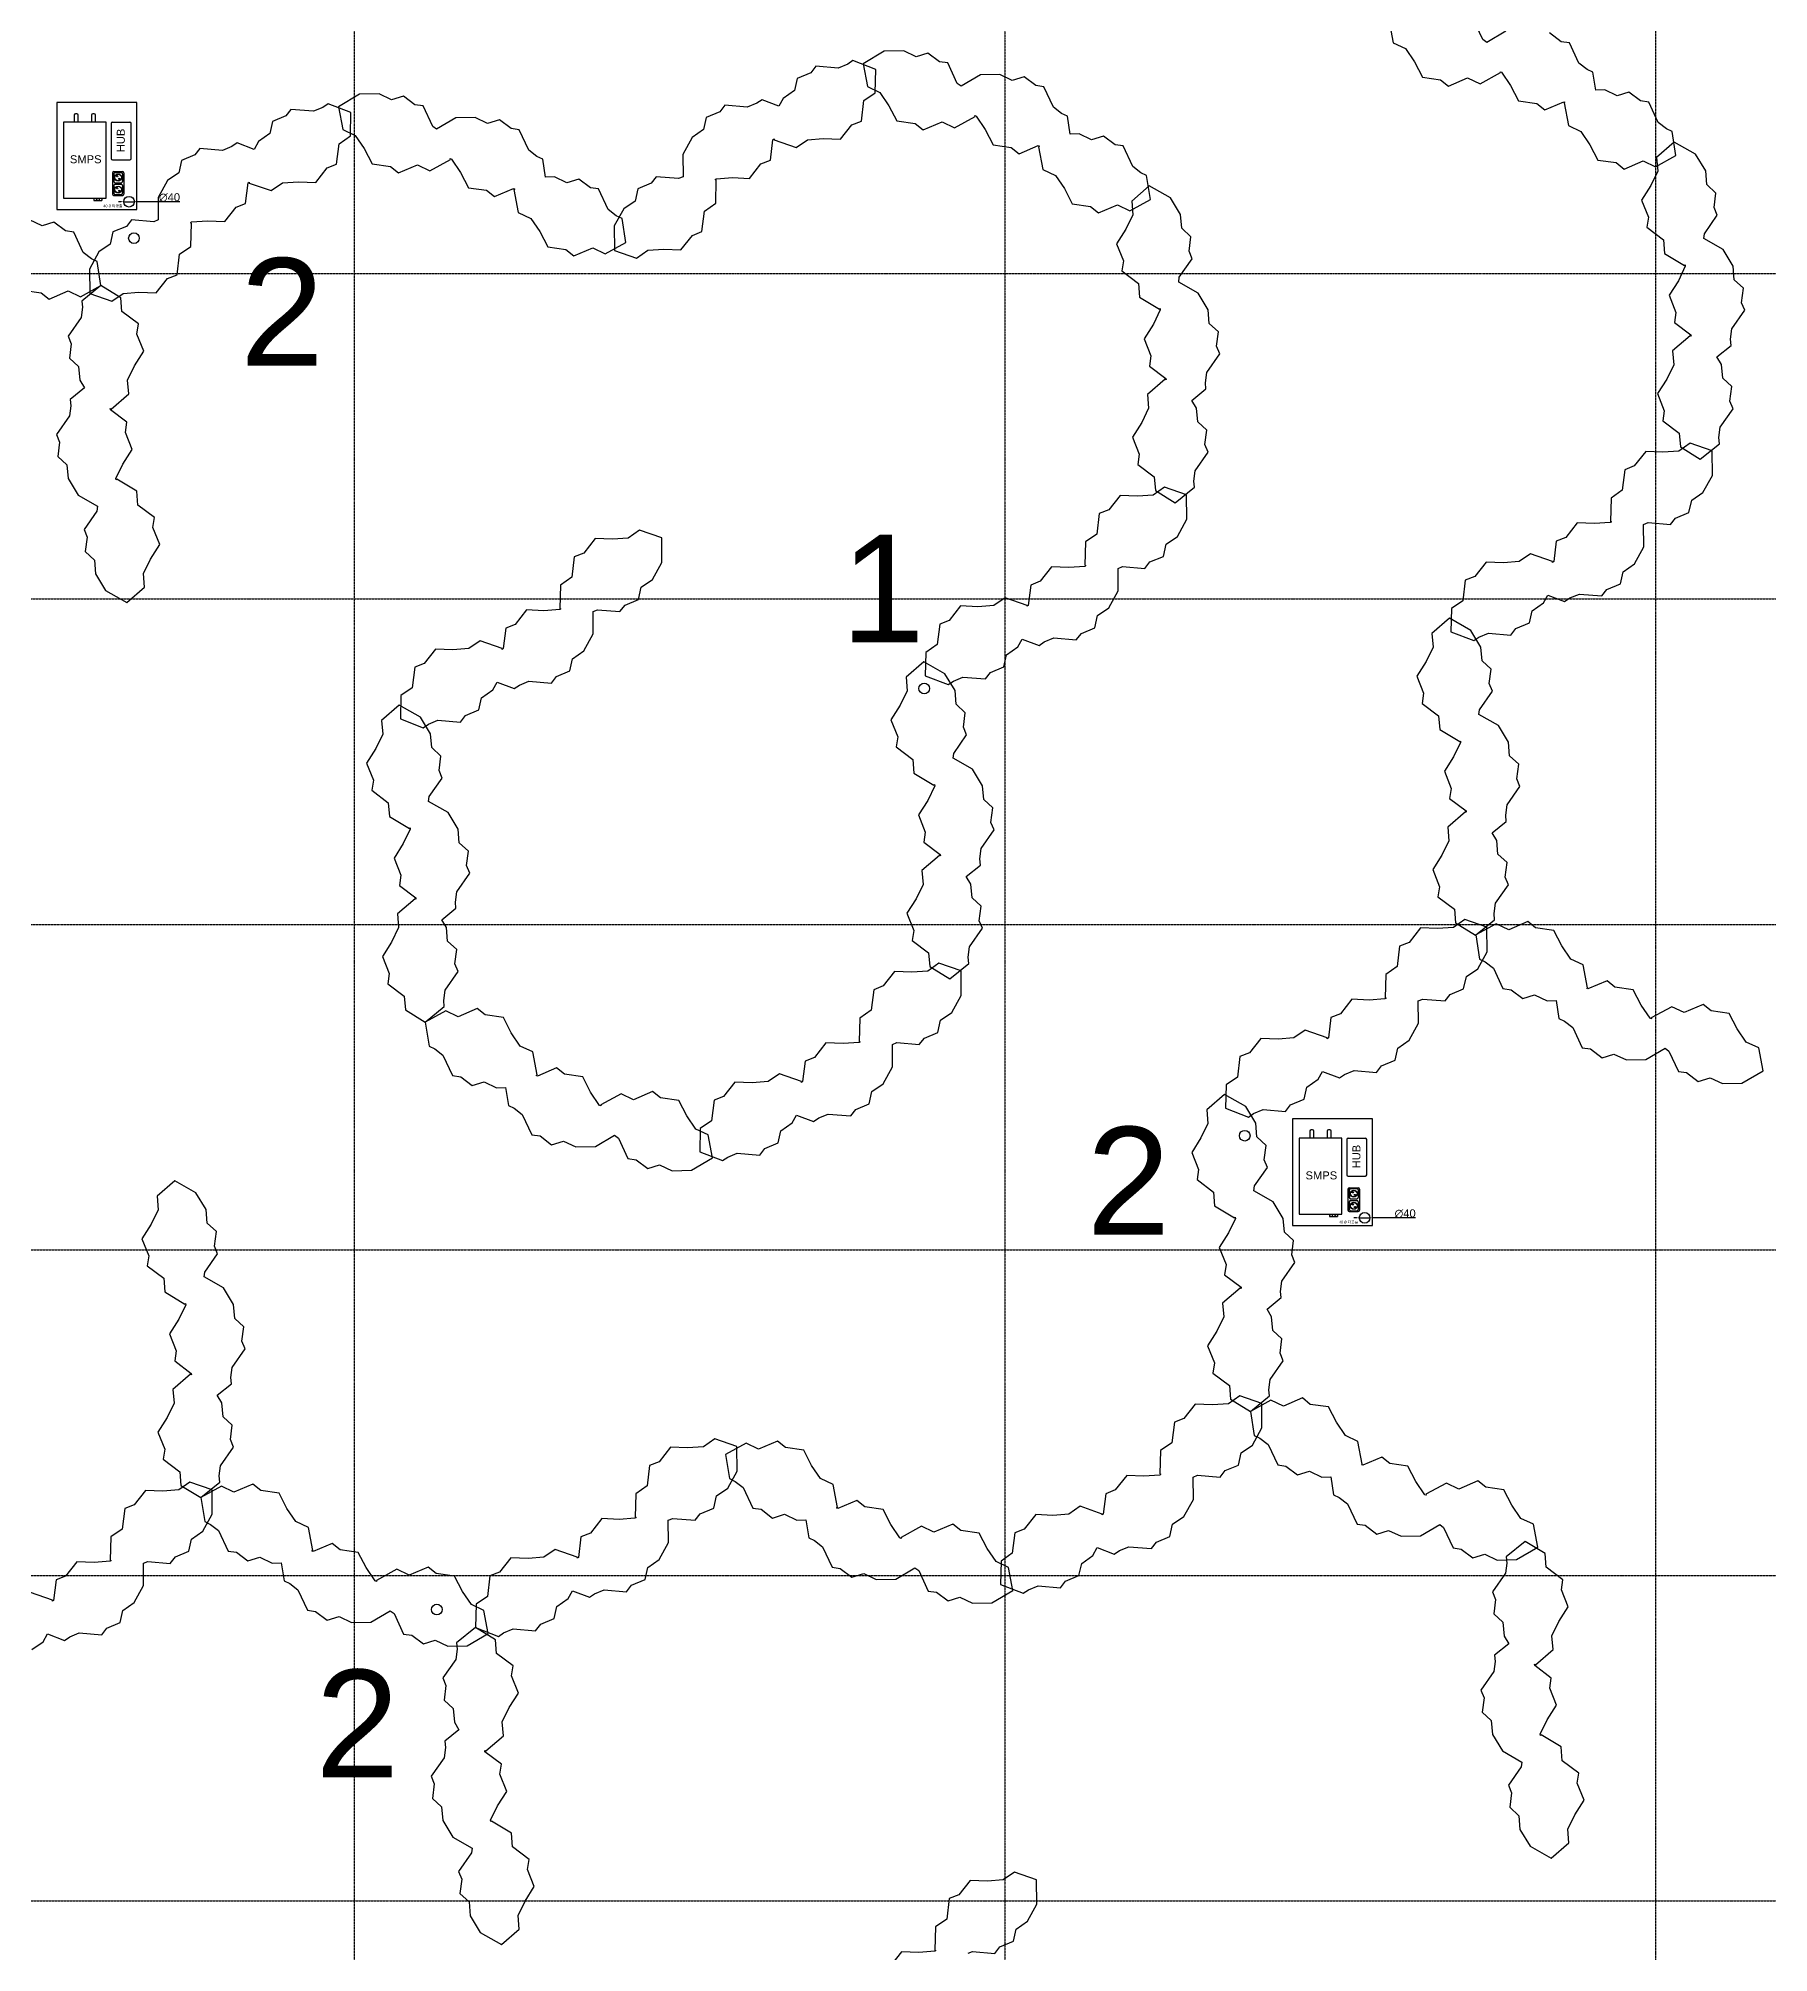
# Model space of a CAD drawing. Header units: millimetres. Extents: x -9372 to 300256, y -58520 to 166772.
# Drawn here: x 6375 to 12863, y -38935 to -31759 of the extents above; entities that cross this region are included whole.
import ezdxf

# ---------------------------------------------------------------- set-up
doc = ezdxf.new("R2010")
doc.units = ezdxf.units.MM
doc.linetypes.add('HIDDEN2', pattern=[0.1875, 0.125, -0.0625])
for name, color, linetype in [('2-몰탈', 9, 'Continuous'), ('Power_06', 6, 'Continuous'), ('Power_11', 11, 'Continuous'), ('Power_12', 12, 'Continuous'), ('SMPS 박스', 7, 'Continuous'), ('타공홀', 1, 'Continuous')]:
    doc.layers.add(name, color=color, linetype=linetype)
doc.styles.get("Standard").update_dxf_attribs({"font": 'ARIAL.TTF'})
doc.dimstyles.new('ARTware', dxfattribs={"dimtxt": 30, "dimasz": 10, "dimexe": 1.25, "dimexo": 10, "dimtad": 1, "dimtxsty": 'Standard', "dimcen": 2.5, "dimclrt": 1, "dimadec": 0, "dimazin": 0, "dimtfac": 1, "dimtmove": 0, "dimatfit": 3, "dimfxl": 1, "dimarcsym": 0})

# ---------------------------------------------------------------- blocks, each defined once
blk = doc.blocks.new('*D6')
at = {"layer": 'Defpoints', "color": 0}
for p in [(-626.1, 14915.9), (-586.1, 14915.9)]:
    blk.add_point(p, dxfattribs=at)
at = {"layer": 'SMPS 박스', "color": 0, "lineweight": -2}
for p, q in [((-636.1, 14915.9), (-646.1, 14915.9)), ((-626.1, 14915.9), (-586.1, 14915.9)), ((-415.6, 14915.8), (-576.1, 14915.9))]:
    blk.add_line(p, q, dxfattribs=at)
at = {"layer": 'SMPS 박스', "color": 0}
for points in [[(-636.1, 14917.5), (-636.1, 14914.2), (-626.1, 14915.9)], [(-576.1, 14917.5), (-576.1, 14914.2), (-586.1, 14915.9)]]:
    blk.add_solid(points, dxfattribs=at)
at = {"layer": 'SMPS 박스', "color": 1, "insert": (-454.3, 14931.7), "char_height": 30, "attachment_point": 5, "rotation": 359.97452}
blk.add_mtext('∅40', dxfattribs=at)
blk = doc.blocks.new('마루바닥')
at = {"layer": '2-몰탈', "color": 1, "linetype": 'HIDDEN2', "ltscale": 3}
for p, q in [((96094.21663, 36693.39483), (96094.21663, 6016.92431)), ((98534.21663, 36693.39483), (98534.21663, 5843.37918)), ((100974.21663, 30328.6852), (100974.21663, 7044.33115)), ((89775.30599, 21788.6852), (120494.21663, 21788.6852)), ((89659.44762, 20568.6852), (121639.95628, 20568.6852)), ((89543.58925, 19348.6852), (120395.29751, 19348.6852)), ((89427.73088, 18128.6852), (119150.63875, 18128.6852)), ((89311.8725, 16908.6852), (107621.06807, 16908.6852)), ((89196.01413, 15688.6852), (106799.00119, 15688.6852))]:
    blk.add_line(p, q, dxfattribs=at)
blk = doc.blocks.new('SMPS 박스')
at = {"layer": 'SMPS 박스'}
for p, q in [((-668.286, 15214.107), (-603.459, 15214.107)), ((-673.286, 15209.107), (-673.286, 15077.259)), ((-598.459, 15077.259), (-598.459, 15209.107)), ((-668.286, 15072.259), (-603.459, 15072.259)), ((-668.588, 15023.482), (-668.588, 14944.543)), ((-663.588, 15028.482), (-630.403, 15028.482)), ((-663.588, 15020.482), (-663.588, 14992.013)), ((-658.588, 15025.482), (-635.403, 15025.482)), ((-630.403, 15020.482), (-630.403, 14992.013)), ((-625.403, 15023.482), (-625.403, 14944.543)), ((-737.842, 14929.539), (-737.842, 14920.447)), ((-737.842, 14929.539), (-707.842, 14929.539)), ((-727.842, 14929.539), (-727.842, 14920.447)), ((-717.842, 14929.539), (-717.842, 14920.447)), ((-707.842, 14929.539), (-707.842, 14920.447)), ((-663.588, 14976.013), (-663.588, 14947.543)), ((-663.588, 14939.543), (-630.403, 14939.543)), ((-658.588, 14987.013), (-635.403, 14987.013)), ((-658.588, 14981.013), (-635.403, 14981.013)), ((-658.588, 14942.543), (-635.403, 14942.543)), ((-630.403, 14976.013), (-630.403, 14947.543)), ((-737.842, 14920.447), (-707.842, 14920.447))]:
    blk.add_line(p, q, dxfattribs=at)
for points in [[(-877.107, 15287.055), (-877.107, 14887.055), (-577.107, 14887.055), (-577.107, 15287.055)], [(-851.49, 15214.539), (-851.49, 14929.539), (-691.49, 14929.539), (-691.49, 15214.539)]]:
    blk.add_lwpolyline(points, close=True, dxfattribs=at)
for points in [[(-804.954, 15246.593), (-802.478, 15246.593, -0.41421356), (-797.478, 15241.593), (-797.478, 15214.539), (-809.954, 15214.539), (-809.954, 15241.593, -0.41421356)], [(-737.724, 15246.593, -0.41421356), (-732.724, 15241.593), (-732.724, 15214.539), (-745.2, 15214.539), (-745.2, 15241.593, -0.41421356), (-740.2, 15246.593)]]:
    blk.add_lwpolyline(points, format="xyb", close=True, dxfattribs=at)
for centre, radius in [((-646.995, 15006.247), 13.266), ((-646.995, 15006.247), 12.266), ((-650.719, 15011.255), 2.279), ((-642.593, 15001.46), 2.279), ((-646.995, 14961.162), 13.266), ((-646.995, 14961.162), 12.266), ((-650.719, 14966.17), 2.279), ((-642.593, 14956.375), 2.279)]:
    blk.add_circle(centre, radius, dxfattribs=at)
at = {"layer": 'SMPS 박스', "color": 5}
blk.add_circle((-606.083, 14915.866), 20, dxfattribs=at)
at = {"layer": 'SMPS 박스'}
for centre, start, end in [((-668.286, 15209.107), 90, 180), ((-603.459, 15209.107), 0, 90), ((-668.286, 15077.259), 180, 270), ((-603.459, 15077.259), 270, 0), ((-663.588, 15023.482), 90, 180), ((-658.588, 15020.482), 90, 180), ((-635.403, 15020.482), 0, 90), ((-630.403, 15023.482), 0, 90), ((-663.588, 14944.543), 180, 270), ((-658.588, 14992.013), 180, 270), ((-658.588, 14976.013), 90, 180), ((-658.588, 14947.543), 180, 270), ((-635.403, 14992.013), 270, 0), ((-635.403, 14976.013), 0, 90), ((-635.403, 14947.543), 270, 0), ((-630.403, 14944.543), 270, 0)]:
    blk.add_arc(centre, 5, start, end, dxfattribs=at)
at = {"layer": 'SMPS 박스', "insert": (-652.063, 15101.222), "char_height": 30, "width": 7.09247, "attachment_point": 1, "rotation": 90}
blk.add_mtext('HUB', dxfattribs=at)
at = {"layer": 'SMPS 박스', "attachment_point": 1}
for s, insert, char_height, width in [('SMPS', (-827.79, 15089.919), 30, 7.09247), ('L', (-733.529, 14926.015), 2.5, 7.09247), ('N', (-723.529, 14926.015), 2.5, 7.09247), ('FG', (-714.981, 14926.015), 2.5, 7.09247), ('{\\C5;40 \\fISOCPEUR|b0|i0|c0|p34;%%C\\fArial|b0|i0|c0|p34; \\fGulim|b0|i0|c129|p50;타공홀}', (-702.386, 14904.943), 10, 131.77072)]:
    blk.add_mtext(s, dxfattribs=dict(at, insert=insert, char_height=char_height, width=width))
at = {"layer": 'SMPS 박스'}
dim = blk.add_diameter_dim_2p(p1=(-626.083, 14915.875), p2=(-586.083, 14915.857), dimstyle='ARTware', dxfattribs=at)
dim.commit()
dim.dimension.update_dxf_attribs({"geometry": '*D6', "text_midpoint": (-454.277, 14915.798), "dimtype": 131})

msp = doc.modelspace()

# ---------------------------------------------------------------- linework, layer by layer
at = {"layer": 'Power_06'}
for points in [[(9425.4, -32083), (9460.9, -32069), (9470.4, -31992.1), (9512.8, -31962.8), (9514.9, -31875.3), (9429.3, -31842.3), (9409.8, -31855.8), (9374, -31870.5), (9289.8, -31863.3), (9270.9, -31887.8), (9220.5, -31908.8), (9210.2, -31954.4), (9167.9, -31983.7), (9151.6, -32013.2), (9088.3, -31988.8), (9068.8, -32002.3), (9032.9, -32017), (8948.7, -32009.8), (8929.8, -32034.3), (8879.4, -32055.4), (8869.2, -32100.9), (8826.8, -32130.3), (8791.6, -32194.2), (8792.3, -32277.9), (8775.7, -32284.7), (8691.5, -32277.5), (8672.6, -32302), (8622.2, -32323), (8612, -32368.6), (8569.6, -32397.9), (8534.4, -32461.8), (8535.2, -32553.5), (8617.8, -32582.3), (8660.2, -32553), (8719.8, -32548.5), (8784.4, -32551.3), (8827.1, -32497.2), (8862.6, -32483.2), (8872.1, -32406.3), (8914.5, -32376.9), (8916.6, -32289.5), (8913.2, -32288.2), (8917.4, -32285.3), (8977, -32280.9), (9041.6, -32283.6), (9084.3, -32229.5), (9119.9, -32215.5), (9129.3, -32138.6), (9133.4, -32135.7), (9133.5, -32139.4), (9216.1, -32168.1), (9258.5, -32138.8), (9318.1, -32134.4), (9382.7, -32137.1)], [(10320.1, -32389.4), (10349.9, -32413.2), (10421.3, -32382.9), (10467.9, -32405), (10544.7, -32363.1), (10530.5, -32272.5), (10509.1, -32262.3), (10478.4, -32238.7), (10442.5, -32162.1), (10411.8, -32158), (10368.4, -32124.9), (10323.9, -32138.8), (10277.3, -32116.8), (10243.6, -32117.4), (10233.1, -32050.4), (10211.6, -32040.2), (10181, -32016.6), (10145.1, -31940), (10114.4, -31935.9), (10071, -31902.8), (10026.4, -31916.7), (9979.8, -31894.6), (9906.9, -31896.1), (9834.8, -31938.6), (9820.6, -31927.6), (9784.7, -31851.1), (9754, -31847), (9710.6, -31813.9), (9666, -31827.8), (9619.4, -31805.7), (9546.5, -31807.2), (9467.4, -31853.7), (9483.8, -31939.7), (9530.4, -31961.7), (9564.1, -32011.1), (9594, -32068.4), (9662.3, -32078.4), (9692.1, -32102.2), (9763.4, -32071.9), (9810, -32093.9), (9886.9, -32052), (9886.3, -32048.5), (9890.8, -32050.6), (9924.5, -32100), (9954.4, -32157.4), (10022.7, -32167.3), (10052.5, -32191.1), (10123.9, -32160.8), (10128.4, -32162.9), (10125.3, -32164.8), (10141.7, -32250.7), (10188.3, -32272.7), (10221.9, -32322.2), (10251.8, -32379.5)], [(7457.6, -32244.6), (7493.1, -32230.6), (7502.5, -32153.7), (7544.9, -32124.4), (7547.1, -32036.9), (7461.5, -32003.9), (7442, -32017.4), (7406.2, -32032.1), (7322, -32024.9), (7303.1, -32049.4), (7252.7, -32070.5), (7242.4, -32116), (7200, -32145.4), (7183.8, -32174.9), (7120.4, -32150.4), (7100.9, -32163.9), (7065.1, -32178.6), (6980.9, -32171.4), (6962, -32196), (6911.6, -32217), (6901.3, -32262.5), (6859, -32291.9), (6823.8, -32355.8), (6824.5, -32439.5), (6807.9, -32446.3), (6723.7, -32439.1), (6704.8, -32463.6), (6654.4, -32484.6), (6644.1, -32530.2), (6601.7, -32559.5), (6566.5, -32623.5), (6567.3, -32715.2), (6650, -32743.9), (6692.3, -32714.6), (6752, -32710.2), (6816.6, -32712.9), (6859.3, -32658.8), (6894.8, -32644.8), (6904.2, -32567.9), (6946.6, -32538.5), (6948.8, -32451.1), (6945.4, -32449.8), (6949.5, -32446.9), (7009.2, -32442.5), (7073.8, -32445.2), (7116.5, -32391.1), (7152, -32377.2), (7161.5, -32300.2), (7165.6, -32297.4), (7165.6, -32301), (7248.2, -32329.7), (7290.6, -32300.4), (7350.2, -32296), (7414.9, -32298.7)], [(8353, -32550.5), (8382.8, -32574.3), (8454.1, -32544), (8500.7, -32566.1), (8577.6, -32524.2), (8563.4, -32433.6), (8541.9, -32423.5), (8511.3, -32399.8), (8475.4, -32323.3), (8444.7, -32319.1), (8401.3, -32286), (8356.7, -32299.9), (8310.1, -32277.9), (8276.4, -32278.6), (8266, -32211.5), (8244.5, -32201.3), (8213.8, -32177.7), (8178, -32101.1), (8147.3, -32097), (8103.9, -32063.9), (8059.3, -32077.8), (8012.7, -32055.8), (7939.7, -32057.2), (7867.6, -32099.7), (7853.4, -32088.8), (7817.6, -32012.2), (7786.9, -32008.1), (7743.5, -31975), (7698.9, -31988.9), (7652.3, -31966.8), (7579.3, -31968.3), (7500.3, -32014.9), (7516.7, -32100.8), (7563.3, -32122.8), (7597, -32172.2), (7626.9, -32229.6), (7695.1, -32239.5), (7725, -32263.3), (7796.3, -32233), (7842.9, -32255), (7919.7, -32213.2), (7919.2, -32209.6), (7923.7, -32211.7), (7957.4, -32261.1), (7987.3, -32318.5), (8055.5, -32328.4), (8085.4, -32352.2), (8156.7, -32321.9), (8161.3, -32324.1), (8158.1, -32325.9), (8174.5, -32411.8), (8221.1, -32433.9), (8254.8, -32483.3), (8284.7, -32540.6)], [(10502.9, -33318), (10497.2, -33355.7), (10559.1, -33402.4), (10563.3, -33453.7), (10638, -33499.3), (10709.4, -33441.7), (10707.4, -33418.1), (10712.6, -33379.7), (10760.9, -33310.4), (10749.1, -33281.7), (10756.1, -33227.6), (10721.8, -33195.9), (10717.6, -33144.6), (10700.2, -33115.7), (10753, -33073.1), (10751.1, -33049.5), (10756.2, -33011.1), (10804.6, -32941.7), (10792.8, -32913.1), (10799.8, -32858.9), (10765.5, -32827.3), (10761.2, -32775.9), (10723.5, -32713.5), (10650.6, -32672.3), (10653, -32654.5), (10701.4, -32585.1), (10689.6, -32556.5), (10696.6, -32502.4), (10662.3, -32470.7), (10658, -32419.3), (10620.3, -32356.9), (10540.5, -32311.7), (10474.3, -32368.9), (10478.5, -32420.3), (10452.5, -32474.1), (10417.8, -32528.7), (10443.3, -32592.7), (10437.7, -32630.5), (10499.6, -32677.1), (10503.8, -32728.5), (10578.4, -32774.1), (10581.3, -32771.8), (10581.7, -32776.8), (10555.7, -32830.7), (10521, -32885.3), (10546.5, -32949.3), (10540.9, -32987.1), (10602.8, -33033.7), (10603.2, -33038.7), (10600, -33036.9), (10533.8, -33094.1), (10538, -33145.5), (10512, -33199.3), (10477.4, -33253.9)], [(6744.7, -32867.1), (6750.3, -32829.4), (6688.4, -32782.8), (6684.2, -32731.4), (6609.6, -32685.8), (6538.2, -32743.4), (6540.1, -32767), (6535, -32805.4), (6486.6, -32874.7), (6498.4, -32903.4), (6491.4, -32957.5), (6525.7, -32989.2), (6529.9, -33040.6), (6547.4, -33069.4), (6494.5, -33112), (6496.5, -33135.7), (6491.3, -33174), (6443, -33243.4), (6454.7, -33272), (6447.7, -33326.2), (6482.1, -33357.8), (6486.3, -33409.2), (6524, -33471.6), (6596.9, -33512.9), (6594.5, -33530.6), (6546.2, -33600), (6557.9, -33628.6), (6550.9, -33682.7), (6585.3, -33714.4), (6589.5, -33765.8), (6627.2, -33828.2), (6707.1, -33873.4), (6773.3, -33816.2), (6769.1, -33764.9), (6795, -33711), (6829.7, -33656.4), (6804.2, -33592.4), (6809.9, -33554.6), (6748, -33508), (6743.8, -33456.6), (6669.1, -33411), (6666.3, -33413.3), (6665.9, -33408.3), (6691.8, -33354.4), (6726.5, -33299.9), (6701, -33235.8), (6706.7, -33198), (6644.8, -33151.4), (6644.4, -33146.4), (6647.5, -33148.2), (6713.7, -33091), (6709.5, -33039.6), (6735.5, -32985.8), (6770.2, -32931.2)], [(9790.1, -33940.6), (9754.6, -33954.5), (9745.2, -34031.4), (9702.8, -34060.8), (9700.6, -34148.2), (9786.2, -34181.3), (9805.7, -34167.8), (9841.5, -34153), (9925.7, -34160.2), (9944.6, -34135.7), (9995, -34114.7), (10005.3, -34069.1), (10047.7, -34039.8), (10063.9, -34010.3), (10127.3, -34034.7), (10146.8, -34021.2), (10182.6, -34006.5), (10266.8, -34013.7), (10285.7, -33989.2), (10336.1, -33968.2), (10346.4, -33922.6), (10388.7, -33893.3), (10423.9, -33829.4), (10423.2, -33745.7), (10439.8, -33738.8), (10524, -33746), (10542.9, -33721.5), (10593.3, -33700.5), (10603.6, -33654.9), (10646, -33625.6), (10681.2, -33561.7), (10680.4, -33470), (10597.8, -33441.2), (10555.4, -33470.6), (10495.7, -33475), (10431.1, -33472.2), (10388.4, -33526.4), (10352.9, -33540.3), (10343.5, -33617.3), (10301.1, -33646.6), (10298.9, -33734), (10302.3, -33735.3), (10298.2, -33738.2), (10238.5, -33742.7), (10173.9, -33739.9), (10131.2, -33794), (10095.7, -33808), (10086.2, -33884.9), (10082.1, -33887.8), (10082.1, -33884.2), (9999.5, -33855.4), (9957.1, -33884.7), (9897.5, -33889.2), (9832.9, -33886.4)], [(7821.7, -34102.2), (7786.2, -34116.1), (7776.8, -34193), (7734.4, -34222.4), (7732.2, -34309.8), (7817.8, -34342.9), (7837.3, -34329.4), (7873.1, -34314.6), (7957.4, -34321.8), (7976.3, -34297.3), (8026.7, -34276.3), (8036.9, -34230.7), (8079.3, -34201.4), (8095.5, -34171.9), (8158.9, -34196.4), (8178.4, -34182.9), (8214.2, -34168.1), (8298.4, -34175.3), (8317.4, -34150.8), (8367.7, -34129.8), (8378, -34084.2), (8420.4, -34054.9), (8455.6, -33991), (8454.8, -33907.3), (8471.4, -33900.5), (8555.6, -33907.7), (8574.6, -33883.1), (8624.9, -33862.1), (8635.2, -33816.6), (8677.6, -33787.2), (8712.8, -33723.3), (8712, -33631.6), (8629.4, -33602.8), (8587, -33632.2), (8527.4, -33636.6), (8462.8, -33633.8), (8420, -33688), (8384.5, -33701.9), (8375.1, -33778.9), (8332.7, -33808.2), (8330.5, -33895.7), (8333.9, -33897), (8329.8, -33899.8), (8270.2, -33904.3), (8205.6, -33901.5), (8162.8, -33955.6), (8127.3, -33969.6), (8117.9, -34046.5), (8113.7, -34049.4), (8113.7, -34045.8), (8031.1, -34017), (7988.7, -34046.3), (7929.1, -34050.8), (7864.5, -34048)], [(9656.9, -35102.5), (9651.2, -35140.2), (9713.1, -35186.8), (9717.3, -35238.2), (9792, -35283.8), (9863.4, -35226.2), (9861.4, -35202.6), (9866.6, -35164.2), (9914.9, -35094.8), (9903.1, -35066.2), (9910.1, -35012.1), (9875.8, -34980.4), (9871.6, -34929), (9854.2, -34900.2), (9907, -34857.6), (9905.1, -34833.9), (9910.2, -34795.5), (9958.6, -34726.2), (9946.8, -34697.6), (9953.8, -34643.4), (9919.5, -34611.8), (9915.2, -34560.4), (9877.5, -34497.9), (9804.6, -34456.7), (9807, -34439), (9855.4, -34369.6), (9843.6, -34341), (9850.6, -34286.8), (9816.3, -34255.2), (9812, -34203.8), (9774.3, -34141.4), (9694.5, -34096.2), (9628.3, -34153.4), (9632.5, -34204.7), (9606.5, -34258.6), (9571.8, -34313.2), (9597.3, -34377.2), (9591.7, -34415), (9653.6, -34461.6), (9657.8, -34513), (9732.4, -34558.6), (9735.3, -34556.3), (9735.7, -34561.3), (9709.7, -34615.2), (9675, -34669.7), (9700.5, -34733.8), (9694.9, -34771.6), (9756.8, -34818.2), (9757.2, -34823.2), (9754, -34821.4), (9687.8, -34878.6), (9692, -34930), (9666, -34983.8), (9631.4, -35038.4)], [(7690.4, -35264.7), (7684.8, -35302.5), (7746.7, -35349.1), (7750.9, -35400.5), (7825.5, -35446.1), (7896.9, -35388.5), (7895, -35364.8), (7900.1, -35326.5), (7948.5, -35257.1), (7936.7, -35228.5), (7943.7, -35174.3), (7909.4, -35142.7), (7905.1, -35091.3), (7887.7, -35062.5), (7940.6, -35019.8), (7938.6, -34996.2), (7943.8, -34957.8), (7992.1, -34888.5), (7980.4, -34859.8), (7987.4, -34805.7), (7953, -34774), (7948.8, -34722.7), (7911.1, -34660.2), (7838.2, -34619), (7840.6, -34601.2), (7888.9, -34531.9), (7877.2, -34503.2), (7884.2, -34449.1), (7849.8, -34417.4), (7845.6, -34366.1), (7807.9, -34303.6), (7728, -34258.5), (7661.8, -34315.6), (7666, -34367), (7640.1, -34420.8), (7605.4, -34475.4), (7630.9, -34539.5), (7625.2, -34577.2), (7687.1, -34623.9), (7691.3, -34675.2), (7766, -34720.8), (7768.8, -34718.6), (7769.2, -34723.6), (7743.3, -34777.4), (7708.6, -34832), (7734.1, -34896.1), (7728.4, -34933.8), (7790.3, -34980.5), (7790.7, -34985.5), (7787.6, -34983.7), (7721.4, -35040.8), (7725.6, -35092.2), (7699.6, -35146.1), (7664.9, -35200.6)], [(8944.1, -35725), (8908.6, -35739), (8899.2, -35815.9), (8856.8, -35845.3), (8854.6, -35932.7), (8940.2, -35965.7), (8959.7, -35952.2), (8995.5, -35937.5), (9079.7, -35944.7), (9098.6, -35920.2), (9149, -35899.2), (9159.3, -35853.6), (9201.7, -35824.3), (9217.9, -35794.8), (9281.3, -35819.2), (9300.8, -35805.7), (9336.6, -35791), (9420.8, -35798.2), (9439.7, -35773.7), (9490.1, -35752.7), (9500.4, -35707.1), (9542.7, -35677.7), (9577.9, -35613.8), (9577.2, -35530.1), (9593.8, -35523.3), (9678, -35530.5), (9696.9, -35506), (9747.3, -35485), (9757.6, -35439.4), (9800, -35410.1), (9835.2, -35346.2), (9834.4, -35254.5), (9751.8, -35225.7), (9709.4, -35255), (9649.7, -35259.5), (9585.1, -35256.7), (9542.4, -35310.8), (9506.9, -35324.8), (9497.5, -35401.7), (9455.1, -35431.1), (9452.9, -35518.5), (9456.3, -35519.8), (9452.2, -35522.7), (9392.5, -35527.1), (9327.9, -35524.4), (9285.2, -35578.5), (9249.7, -35592.5), (9240.2, -35669.4), (9236.1, -35672.3), (9236.1, -35668.6), (9153.5, -35639.9), (9111.1, -35669.2), (9051.5, -35673.6), (8986.9, -35670.9)], [(8050.1, -35419.7), (8020.3, -35395.9), (7949, -35426.2), (7902.3, -35404.2), (7825.5, -35446.1), (7839.7, -35536.7), (7861.2, -35546.8), (7891.8, -35570.5), (7927.7, -35647), (7958.4, -35651.1), (8001.8, -35684.3), (8046.4, -35670.4), (8093, -35692.4), (8126.6, -35691.7), (8137.1, -35758.8), (8158.6, -35768.9), (8189.3, -35792.6), (8225.1, -35869.1), (8255.8, -35873.3), (8299.2, -35906.4), (8343.8, -35892.5), (8390.4, -35914.5), (8463.3, -35913), (8535.5, -35870.6), (8549.7, -35881.5), (8585.5, -35958.1), (8616.2, -35962.2), (8659.6, -35995.3), (8704.2, -35981.4), (8750.8, -36003.4), (8823.8, -36002), (8902.8, -35955.4), (8886.4, -35869.5), (8839.8, -35847.5), (8806.1, -35798), (8776.2, -35740.7), (8708, -35730.8), (8678.1, -35707), (8606.8, -35737.3), (8560.2, -35715.3), (8483.4, -35757.1), (8483.9, -35760.7), (8479.4, -35758.5), (8445.7, -35709.1), (8415.8, -35651.8), (8347.6, -35641.9), (8317.7, -35618.1), (8246.4, -35648.4), (8241.8, -35646.2), (8244.9, -35644.4), (8228.6, -35558.4), (8182, -35536.4), (8148.3, -35487), (8118.4, -35429.7)]]:
    msp.add_lwpolyline(points, close=True, dxfattribs=at)
msp.add_lwpolyline([(6316.7, -32702.2), (6385, -32712.1), (6414.8, -32735.9), (6486.1, -32705.6), (6532.7, -32727.6), (6609.6, -32685.8), (6595.4, -32595.2), (6573.9, -32585), (6543.3, -32561.4), (6507.4, -32484.8), (6476.7, -32480.7), (6433.3, -32447.6), (6388.7, -32461.5), (6342.1, -32439.5)], dxfattribs=at)
at = {"layer": 'Power_11'}
for points in [[(11438, -31689), (11454.4, -31775), (11501, -31797), (11534.7, -31846.4), (11564.6, -31903.7), (11632.8, -31913.7), (11662.7, -31937.5), (11734, -31907.2), (11780.6, -31929.2), (11857.4, -31887.3), (11856.9, -31883.8), (11861.4, -31885.9), (11895.1, -31935.3), (11925, -31992.7), (11993.3, -32002.6), (12023.1, -32026.4), (12094.4, -31996.1), (12099, -31998.2), (12095.9, -32000.1), (12112.3, -32086), (12158.9, -32108), (12192.5, -32157.5), (12222.4, -32214.8), (12290.7, -32224.7), (12320.5, -32248.5), (12391.9, -32218.2), (12438.5, -32240.2), (12515.3, -32198.4), (12501.1, -32107.8), (12479.7, -32097.6), (12449, -32074), (12413.1, -31997.4), (12382.4, -31993.3), (12339, -31960.2), (12294.5, -31974.1), (12247.9, -31952.1), (12214.2, -31952.7), (12203.7, -31885.6), (12182.2, -31875.5), (12151.6, -31851.9), (12115.7, -31775.3), (12085, -31771.2), (12041.6, -31738.1)], [(11877.5, -31731.4), (11805.4, -31773.9), (11791.2, -31762.9), (11755.3, -31686.4)]]:
    msp.add_lwpolyline(points, dxfattribs=at)
for points in [[(12471.4, -33154.5), (12465.8, -33192.2), (12527.7, -33238.8), (12531.9, -33290.2), (12606.5, -33335.8), (12677.9, -33278.2), (12676, -33254.6), (12681.1, -33216.2), (12729.5, -33146.9), (12717.7, -33118.2), (12724.7, -33064.1), (12690.4, -33032.4), (12686.1, -32981), (12668.7, -32952.2), (12721.6, -32909.6), (12719.6, -32885.9), (12724.8, -32847.6), (12773.1, -32778.2), (12761.4, -32749.6), (12768.3, -32695.4), (12734, -32663.8), (12729.8, -32612.4), (12692, -32550), (12619.2, -32508.7), (12621.6, -32491), (12669.9, -32421.6), (12658.2, -32393), (12665.1, -32338.9), (12630.8, -32307.2), (12626.6, -32255.8), (12588.8, -32193.4), (12509, -32148.2), (12442.8, -32205.4), (12447, -32256.7), (12421.1, -32310.6), (12386.4, -32365.2), (12411.9, -32429.2), (12406.2, -32467), (12468.1, -32513.6), (12472.3, -32565), (12547, -32610.6), (12549.8, -32608.3), (12550.2, -32613.3), (12524.3, -32667.2), (12489.6, -32721.7), (12515.1, -32785.8), (12509.4, -32823.6), (12571.3, -32870.2), (12571.7, -32875.2), (12568.6, -32873.4), (12502.4, -32930.6), (12506.6, -32982), (12480.6, -33035.8), (12445.9, -33090.4)], [(11760.7, -33775.8), (11725.2, -33789.8), (11715.7, -33866.7), (11673.4, -33896.1), (11671.2, -33983.5), (11756.8, -34016.5), (11776.3, -34003), (11812.1, -33988.3), (11896.3, -33995.5), (11915.2, -33971), (11965.6, -33950), (11975.9, -33904.4), (12018.2, -33875.1), (12034.5, -33845.6), (12097.8, -33870), (12117.4, -33856.5), (12153.2, -33841.8), (12237.4, -33849), (12256.3, -33824.5), (12306.7, -33803.5), (12316.9, -33757.9), (12359.3, -33728.6), (12394.5, -33664.6), (12393.8, -33580.9), (12410.4, -33574.1), (12494.6, -33581.3), (12513.5, -33556.8), (12563.9, -33535.8), (12574.2, -33490.2), (12616.5, -33460.9), (12651.7, -33397), (12650.9, -33305.3), (12568.3, -33276.5), (12526, -33305.8), (12466.3, -33310.3), (12401.7, -33307.5), (12359, -33361.7), (12323.5, -33375.6), (12314, -33452.5), (12271.7, -33481.9), (12269.5, -33569.3), (12272.9, -33570.6), (12268.7, -33573.5), (12209.1, -33577.9), (12144.5, -33575.2), (12101.8, -33629.3), (12066.3, -33643.3), (12056.8, -33720.2), (12052.7, -33723.1), (12052.7, -33719.4), (11970, -33690.7), (11927.7, -33720), (11868, -33724.5), (11803.4, -33721.7)], [(11628.6, -34939), (11622.9, -34976.7), (11684.8, -35023.4), (11689.1, -35074.7), (11763.7, -35120.3), (11835.1, -35062.8), (11833.2, -35039.1), (11838.3, -35000.7), (11886.7, -34931.4), (11874.9, -34902.7), (11881.9, -34848.6), (11847.5, -34816.9), (11843.3, -34765.6), (11825.9, -34736.7), (11878.8, -34694.1), (11876.8, -34670.5), (11882, -34632.1), (11930.3, -34562.7), (11918.5, -34534.1), (11925.5, -34480), (11891.2, -34448.3), (11887, -34396.9), (11849.2, -34334.5), (11776.4, -34293.3), (11778.8, -34275.5), (11827.1, -34206.2), (11815.3, -34177.5), (11822.3, -34123.4), (11788, -34091.7), (11783.8, -34040.3), (11746, -33977.9), (11666.2, -33932.7), (11600, -33989.9), (11604.2, -34041.3), (11578.2, -34095.1), (11543.6, -34149.7), (11569.1, -34213.8), (11563.4, -34251.5), (11625.3, -34298.1), (11629.5, -34349.5), (11704.2, -34395.1), (11707, -34392.8), (11707.4, -34397.9), (11681.4, -34451.7), (11646.8, -34506.3), (11672.3, -34570.3), (11666.6, -34608.1), (11728.5, -34654.7), (11728.9, -34659.7), (11725.8, -34658), (11659.5, -34715.1), (11663.8, -34766.5), (11637.8, -34820.3), (11603.1, -34874.9)], [(10915.9, -35561.6), (10880.3, -35575.5), (10870.9, -35652.4), (10828.5, -35681.8), (10826.4, -35769.2), (10911.9, -35802.3), (10931.4, -35788.8), (10967.2, -35774), (11051.5, -35781.2), (11070.4, -35756.7), (11120.8, -35735.7), (11131, -35690.1), (11173.4, -35660.8), (11189.7, -35631.3), (11253, -35655.8), (11272.5, -35642.3), (11308.3, -35627.5), (11392.6, -35634.7), (11411.5, -35610.2), (11461.9, -35589.2), (11472.1, -35543.6), (11514.5, -35514.3), (11549.7, -35450.4), (11549, -35366.7), (11565.5, -35359.9), (11649.8, -35367.1), (11668.7, -35342.5), (11719.1, -35321.5), (11729.3, -35276), (11771.7, -35246.6), (11806.9, -35182.7), (11806.1, -35091), (11723.5, -35062.2), (11681.1, -35091.6), (11621.5, -35096), (11556.9, -35093.2), (11514.2, -35147.4), (11478.6, -35161.3), (11469.2, -35238.3), (11426.8, -35267.6), (11424.7, -35355.1), (11428, -35356.4), (11423.9, -35359.2), (11364.3, -35363.7), (11299.7, -35360.9), (11256.9, -35415), (11221.4, -35429), (11212, -35505.9), (11207.8, -35508.8), (11207.8, -35505.2), (11125.2, -35476.4), (11082.8, -35505.7), (11023.2, -35510.2), (10958.6, -35507.4)], [(11989.1, -35093.4), (11959.2, -35069.6), (11887.9, -35099.9), (11841.3, -35077.9), (11764.5, -35119.7), (11778.6, -35210.3), (11800.1, -35220.5), (11830.8, -35244.1), (11866.6, -35320.7), (11897.3, -35324.8), (11940.7, -35357.9), (11985.3, -35344), (12031.9, -35366.1), (12065.6, -35365.4), (12076.1, -35432.5), (12097.5, -35442.6), (12128.2, -35466.3), (12164.1, -35542.8), (12194.8, -35546.9), (12238.1, -35580), (12282.7, -35566.1), (12329.3, -35588.2), (12402.3, -35586.7), (12474.4, -35544.2), (12488.6, -35555.2), (12524.5, -35631.7), (12555.2, -35635.8), (12598.6, -35669), (12643.1, -35655.1), (12689.7, -35677.1), (12762.7, -35675.6), (12841.7, -35629.1), (12825.3, -35543.2), (12778.7, -35521.1), (12745.1, -35471.7), (12715.2, -35414.4), (12646.9, -35404.4), (12617.1, -35380.7), (12545.7, -35410.9), (12499.1, -35388.9), (12422.3, -35430.8), (12422.9, -35434.4), (12418.3, -35432.2), (12384.7, -35382.8), (12354.8, -35325.5), (12286.5, -35315.5), (12256.7, -35291.7), (12185.3, -35322), (12180.8, -35319.9), (12183.9, -35318), (12167.5, -35232.1), (12120.9, -35210.1), (12087.2, -35160.7), (12057.3, -35103.3)], [(10784.5, -36724.1), (10778.8, -36761.9), (10840.7, -36808.5), (10845, -36859.9), (10919.6, -36905.5), (10991, -36847.9), (10989.1, -36824.2), (10994.2, -36785.9), (11042.5, -36716.5), (11030.8, -36687.9), (11037.8, -36633.7), (11003.4, -36602.1), (10999.2, -36550.7), (10981.8, -36521.9), (11034.6, -36479.2), (11032.7, -36455.6), (11037.9, -36417.2), (11086.2, -36347.9), (11074.4, -36319.2), (11081.4, -36265.1), (11047.1, -36233.4), (11042.9, -36182.1), (11005.1, -36119.6), (10932.3, -36078.4), (10934.7, -36060.6), (10983, -35991.3), (10971.2, -35962.6), (10978.2, -35908.5), (10943.9, -35876.8), (10939.7, -35825.5), (10901.9, -35763), (10822.1, -35717.9), (10755.9, -35775), (10760.1, -35826.4), (10734.1, -35880.3), (10699.4, -35934.8), (10725, -35998.9), (10719.3, -36036.6), (10781.2, -36083.3), (10785.4, -36134.6), (10860.1, -36180.2), (10862.9, -36178), (10863.3, -36183), (10837.3, -36236.8), (10802.6, -36291.4), (10828.2, -36355.5), (10822.5, -36393.2), (10884.4, -36439.9), (10884.8, -36444.9), (10881.6, -36443.1), (10815.4, -36500.3), (10819.6, -36551.6), (10793.7, -36605.5), (10759, -36660.1)], [(11144.2, -36879.2), (11114.4, -36855.4), (11043, -36885.7), (10996.4, -36863.6), (10919.6, -36905.5), (10933.8, -36996.1), (10955.2, -37006.2), (10985.9, -37029.9), (11021.8, -37106.4), (11052.5, -37110.5), (11095.9, -37143.7), (11140.5, -37129.8), (11187.1, -37151.8), (11220.7, -37151.1), (11231.2, -37218.2), (11252.7, -37228.4), (11283.3, -37252), (11319.2, -37328.6), (11349.9, -37332.7), (11393.3, -37365.8), (11437.9, -37351.9), (11484.5, -37373.9), (11557.4, -37372.5), (11629.6, -37330), (11643.7, -37340.9), (11679.6, -37417.5), (11710.3, -37421.6), (11753.7, -37454.7), (11798.3, -37440.8), (11844.9, -37462.9), (11917.8, -37461.4), (11996.9, -37414.8), (11980.5, -37328.9), (11933.9, -37306.9), (11900.2, -37257.5), (11870.3, -37200.1), (11802.1, -37190.2), (11772.2, -37166.4), (11700.9, -37196.7), (11654.3, -37174.7), (11577.5, -37216.5), (11578, -37220.1), (11573.5, -37218), (11539.8, -37168.5), (11509.9, -37111.2), (11441.7, -37101.3), (11411.8, -37077.5), (11340.5, -37107.8), (11335.9, -37105.6), (11339, -37103.8), (11322.6, -37017.9), (11276, -36995.8), (11242.4, -36946.4), (11212.5, -36889.1)], [(12085.4, -37574.1), (12091.1, -37536.4), (12029.1, -37489.8), (12024.9, -37438.4), (11950.3, -37392.8), (11878.9, -37450.4), (11880.8, -37474), (11875.7, -37512.4), (11827.3, -37581.7), (11839.1, -37610.4), (11832.1, -37664.5), (11866.4, -37696.2), (11870.7, -37747.6), (11888.1, -37776.4), (11835.2, -37819), (11837.2, -37842.7), (11832, -37881), (11783.7, -37950.4), (11795.5, -37979), (11788.5, -38033.2), (11822.8, -38064.8), (11827, -38116.2), (11864.8, -38178.6), (11937.6, -38219.9), (11935.2, -38237.6), (11886.9, -38307), (11898.6, -38335.6), (11891.7, -38389.8), (11926, -38421.4), (11930.2, -38472.8), (11968, -38535.2), (12047.8, -38580.4), (12114, -38523.2), (12109.8, -38471.9), (12135.7, -38418), (12170.4, -38363.4), (12144.9, -38299.4), (12150.6, -38261.6), (12088.7, -38215), (12084.5, -38163.6), (12009.8, -38118), (12007, -38120.3), (12006.6, -38115.3), (12032.6, -38061.4), (12067.2, -38006.9), (12041.7, -37942.8), (12047.4, -37905), (11985.5, -37858.4), (11985.1, -37853.4), (11988.2, -37855.2), (12054.5, -37798), (12050.2, -37746.6), (12076.2, -37692.8), (12110.9, -37638.2)]]:
    msp.add_lwpolyline(points, close=True, dxfattribs=at)
at = {"layer": 'Power_12'}
for points in [[(6848.5, -37047.5), (6842.8, -37085.3), (6904.7, -37131.9), (6908.9, -37183.3), (6983.6, -37228.9), (7055, -37171.3), (7053, -37147.6), (7058.2, -37109.2), (7106.5, -37039.9), (7094.7, -37011.3), (7101.7, -36957.1), (7067.4, -36925.5), (7063.2, -36874.1), (7045.8, -36845.3), (7098.6, -36802.6), (7096.7, -36779), (7101.8, -36740.6), (7150.2, -36671.3), (7138.4, -36642.6), (7145.4, -36588.5), (7111.1, -36556.8), (7106.8, -36505.4), (7069.1, -36443), (6996.2, -36401.8), (6998.6, -36384), (7047, -36314.7), (7035.2, -36286), (7042.2, -36231.9), (7007.9, -36200.2), (7003.6, -36148.9), (6965.9, -36086.4), (6886.1, -36041.3), (6819.9, -36098.4), (6824.1, -36149.8), (6798.1, -36203.6), (6763.4, -36258.2), (6788.9, -36322.3), (6783.3, -36360), (6845.2, -36406.7), (6849.4, -36458), (6924, -36503.6), (6926.9, -36501.4), (6927.3, -36506.4), (6901.3, -36560.2), (6866.6, -36614.8), (6892.1, -36678.9), (6886.5, -36716.6), (6948.4, -36763.2), (6948.8, -36768.3), (6945.6, -36766.5), (6879.4, -36823.6), (6883.6, -36875), (6857.6, -36928.9), (6823, -36983.4)], [(10071.8, -37346.7), (10036.2, -37360.6), (10026.8, -37437.6), (9984.4, -37466.9), (9982.3, -37554.4), (10067.8, -37587.4), (10087.3, -37573.9), (10123.1, -37559.2), (10207.4, -37566.4), (10226.3, -37541.8), (10276.7, -37520.8), (10286.9, -37475.3), (10329.3, -37445.9), (10345.5, -37416.4), (10408.9, -37440.9), (10428.4, -37427.4), (10464.2, -37412.7), (10548.4, -37419.9), (10567.4, -37395.3), (10617.7, -37374.3), (10628, -37328.8), (10670.4, -37299.4), (10705.6, -37235.5), (10704.8, -37151.8), (10721.4, -37145), (10805.6, -37152.2), (10824.6, -37127.7), (10874.9, -37106.7), (10885.2, -37061.1), (10927.6, -37031.7), (10962.8, -36967.8), (10962, -36876.1), (10879.4, -36847.4), (10837, -36876.7), (10777.4, -36881.1), (10712.8, -36878.4), (10670, -36932.5), (10634.5, -36946.5), (10625.1, -37023.4), (10582.7, -37052.7), (10580.5, -37140.2), (10583.9, -37141.5), (10579.8, -37144.4), (10520.2, -37148.8), (10455.6, -37146), (10412.8, -37200.2), (10377.3, -37214.1), (10367.9, -37291.1), (10363.7, -37293.9), (10363.7, -37290.3), (10281.1, -37261.5), (10238.7, -37290.9), (10179.1, -37295.3), (10114.5, -37292.6)], [(8103.8, -37508.3), (8068.2, -37522.3), (8058.8, -37599.2), (8016.4, -37628.5), (8014.3, -37716), (8099.8, -37749), (8119.3, -37735.5), (8155.2, -37720.8), (8239.4, -37728), (8258.3, -37703.5), (8308.7, -37682.4), (8318.9, -37636.9), (8361.3, -37607.5), (8377.6, -37578), (8440.9, -37602.5), (8460.4, -37589), (8496.2, -37574.3), (8580.5, -37581.5), (8599.4, -37556.9), (8649.8, -37535.9), (8660, -37490.4), (8702.4, -37461), (8737.6, -37397.1), (8736.9, -37313.4), (8753.4, -37306.6), (8837.7, -37313.8), (8856.6, -37289.3), (8907, -37268.3), (8917.2, -37222.7), (8959.6, -37193.4), (8994.8, -37129.4), (8994, -37037.7), (8911.4, -37009), (8869, -37038.3), (8809.4, -37042.7), (8744.8, -37040), (8702.1, -37094.1), (8666.5, -37108.1), (8657.1, -37185), (8614.7, -37214.3), (8612.6, -37301.8), (8615.9, -37303.1), (8611.8, -37306), (8552.2, -37310.4), (8487.6, -37307.6), (8444.9, -37361.8), (8409.3, -37375.7), (8399.9, -37452.7), (8395.8, -37455.5), (8395.7, -37451.9), (8313.1, -37423.1), (8270.7, -37452.5), (8211.1, -37456.9), (8146.5, -37454.2)], [(9176.2, -37040.7), (9146.4, -37017), (9075, -37047.2), (9028.4, -37025.2), (8951.6, -37067.1), (8965.8, -37157.7), (8987.2, -37167.8), (9017.9, -37191.5), (9053.8, -37268), (9084.5, -37272.1), (9127.9, -37305.3), (9172.5, -37291.4), (9219.1, -37313.4), (9252.7, -37312.7), (9263.2, -37379.8), (9284.7, -37390), (9315.3, -37413.6), (9351.2, -37490.1), (9381.9, -37494.3), (9425.3, -37527.4), (9469.9, -37513.5), (9516.5, -37535.5), (9589.4, -37534.1), (9661.6, -37491.6), (9675.8, -37502.5), (9711.6, -37579.1), (9742.3, -37583.2), (9785.7, -37616.3), (9830.3, -37602.4), (9876.9, -37624.4), (9949.8, -37623), (10028.9, -37576.4), (10012.5, -37490.5), (9965.9, -37468.5), (9932.2, -37419), (9902.3, -37361.7), (9834.1, -37351.8), (9804.2, -37328), (9732.9, -37358.3), (9686.3, -37336.3), (9609.5, -37378.1), (9610, -37381.7), (9605.5, -37379.5), (9571.8, -37330.1), (9541.9, -37272.8), (9473.7, -37262.9), (9443.8, -37239.1), (9372.5, -37269.4), (9367.9, -37267.2), (9371, -37265.4), (9354.6, -37179.5), (9308, -37157.4), (9274.4, -37108), (9244.5, -37050.7)], [(7208.9, -37201.9), (7179.1, -37178.1), (7107.7, -37208.4), (7061.1, -37186.4), (6984.3, -37228.2), (6998.5, -37318.9), (7020, -37329), (7050.6, -37352.7), (7086.5, -37429.2), (7117.2, -37433.3), (7160.6, -37466.4), (7205.2, -37452.5), (7251.8, -37474.6), (7285.4, -37473.9), (7295.9, -37541), (7317.4, -37551.1), (7348, -37574.8), (7383.9, -37651.3), (7414.6, -37655.4), (7458, -37688.6), (7502.6, -37674.7), (7549.2, -37696.7), (7622.1, -37695.2), (7694.3, -37652.8), (7708.5, -37663.7), (7744.3, -37740.2), (7775, -37744.4), (7818.4, -37777.5), (7863, -37763.6), (7909.6, -37785.6), (7982.6, -37784.1), (8061.6, -37737.6), (8045.2, -37651.7), (7998.6, -37629.6), (7964.9, -37580.2), (7935, -37522.9), (7866.8, -37513), (7836.9, -37489.2), (7765.6, -37519.5), (7719, -37497.4), (7642.2, -37539.3), (7642.7, -37542.9), (7638.2, -37540.7), (7604.5, -37491.3), (7574.6, -37434), (7506.4, -37424), (7476.5, -37400.3), (7405.2, -37430.6), (7400.6, -37428.4), (7403.7, -37426.6), (7387.4, -37340.6), (7340.8, -37318.6), (7307.1, -37269.2), (7277.2, -37211.9)], [(8149.3, -37897.3), (8155, -37859.6), (8093.1, -37812.9), (8088.9, -37761.6), (8014.2, -37716), (7942.8, -37773.5), (7944.8, -37797.2), (7939.6, -37835.6), (7891.3, -37904.9), (7903.1, -37933.6), (7896.1, -37987.7), (7930.4, -38019.4), (7934.6, -38070.7), (7952, -38099.5), (7899.2, -38142.2), (7901.1, -38165.8), (7896, -38204.2), (7847.6, -38273.6), (7859.4, -38302.2), (7852.4, -38356.3), (7886.8, -38388), (7891, -38439.4), (7928.7, -38501.8), (8001.6, -38543), (7999.2, -38560.8), (7950.8, -38630.1), (7962.6, -38658.8), (7955.6, -38712.9), (7990, -38744.6), (7994.2, -38796), (8031.9, -38858.4), (8111.7, -38903.6), (8178, -38846.4), (8173.7, -38795), (8199.7, -38741.2), (8234.4, -38686.6), (8208.9, -38622.5), (8214.6, -38584.8), (8152.6, -38538.2), (8148.4, -38486.8), (8073.8, -38441.2), (8071, -38443.5), (8070.5, -38438.4), (8096.5, -38384.6), (8131.2, -38330), (8105.7, -38265.9), (8111.4, -38228.2), (8049.4, -38181.6), (8049, -38176.5), (8052.2, -38178.3), (8118.4, -38121.2), (8114.2, -38069.8), (8140.2, -38015.9), (8174.9, -37961.4)]]:
    msp.add_lwpolyline(points, close=True, dxfattribs=at)
for points in [[(6350.9, -37798.5), (6393.3, -37769.1), (6409.5, -37739.6), (6472.9, -37764.1), (6492.4, -37750.6), (6528.2, -37735.8), (6612.4, -37743), (6631.3, -37718.5), (6681.7, -37697.5), (6692, -37651.9), (6734.4, -37622.6), (6769.6, -37558.7), (6768.8, -37475), (6785.4, -37468.2), (6869.6, -37475.4), (6888.5, -37450.9), (6938.9, -37429.8), (6949.2, -37384.3), (6991.6, -37354.9), (7026.8, -37291), (7026, -37199.3), (6943.4, -37170.5), (6901, -37199.9), (6841.4, -37204.3), (6776.8, -37201.6), (6734, -37255.7), (6698.5, -37269.7), (6689.1, -37346.6), (6646.7, -37375.9), (6644.5, -37463.4), (6647.9, -37464.7), (6643.8, -37467.6), (6584.1, -37472), (6519.5, -37469.2), (6476.8, -37523.4), (6441.3, -37537.3), (6431.9, -37614.3), (6427.7, -37617.1), (6427.7, -37613.5), (6345.1, -37584.7)], [(9860.8, -38937), (9877.3, -38930.1), (9961.6, -38937.3), (9980.5, -38912.8), (10030.9, -38891.8), (10041.1, -38846.2), (10083.5, -38816.9), (10118.7, -38753), (10117.9, -38661.3), (10035.3, -38632.5), (9992.9, -38661.8), (9933.3, -38666.3), (9868.7, -38663.5), (9826, -38717.7), (9790.4, -38731.6), (9781, -38808.6), (9738.6, -38837.9), (9736.5, -38925.3), (9739.8, -38926.6), (9735.7, -38929.5), (9676.1, -38934), (9611.5, -38931.2), (9568.7, -38985.3)]]:
    msp.add_lwpolyline(points, dxfattribs=at)
at = {"layer": '타공홀', "color": 1}
for centre in [(6733.4, -32507.9), (6733.4, -32507.9), (9696.5, -34195.7), (10898.3, -35872.3), (10898.3, -35872.3), (7869, -37648.5)]:
    msp.add_circle(centre, 20, dxfattribs=at)

# ---------------------------------------------------------------- block references
for name, p in [('마루바닥', (-88535.6, -54428.9)), ('SMPS 박스', (7320.9, -47286.9)), ('SMPS 박스', (11954, -51095.9))]:
    msp.add_blockref(name, p)

# ---------------------------------------------------------------- texts
for s, p in [('2', (7131.9, -32986.3)), ('1', (9384.5, -34022.4)), ('2', (10305.4, -36243)), ('2', (7414.1, -38277.8))]:
    msp.add_text(s, height=403.7).set_placement(p)

doc.saveas('drawing.dxf')
